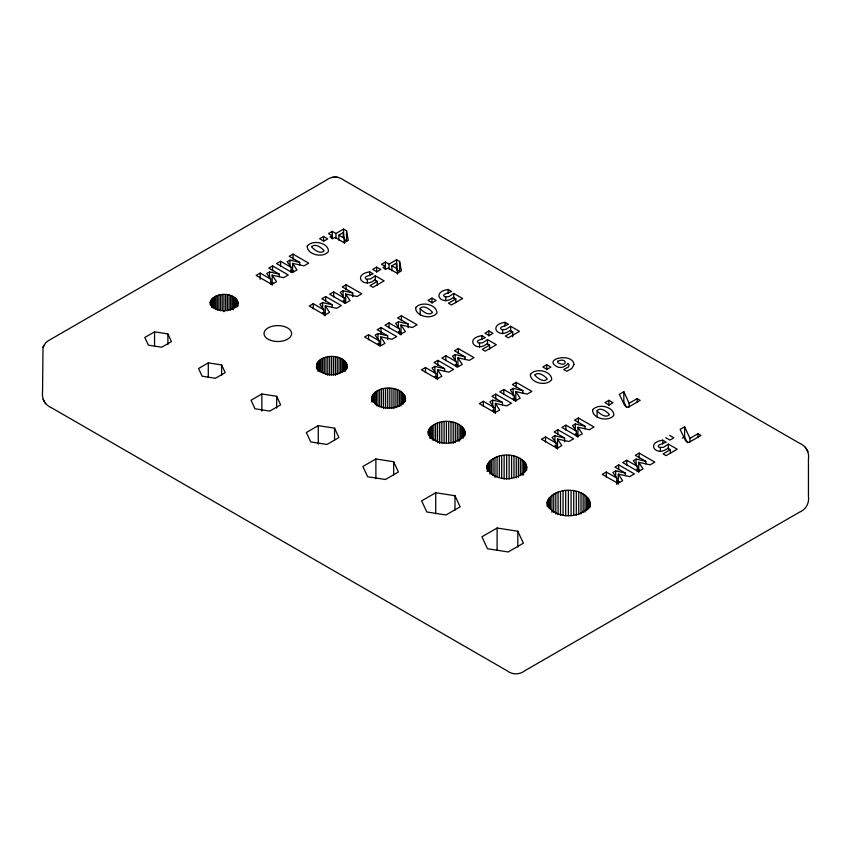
<?xml version="1.0" encoding="UTF-8"?>
<svg xmlns="http://www.w3.org/2000/svg" width="851" height="851" viewBox="0 0 851 851"><rect width="100%" height="100%" fill="white"/><g stroke="black" fill="none" stroke-linecap="round" stroke-linejoin="round"><path stroke-width="1.28" d="M420.213 308.658L420.245 308.19C423.862 304.722 429.893 309.317 432.414 312.189L432.372 312.647C428.744 316.147 422.724 311.551 420.213 308.658L420.213 314.913M597.115 410.895L597.147 410.427C600.763 406.948 606.806 411.544 609.316 414.416L609.273 414.884C605.657 418.384 599.625 413.788 597.115 410.895L597.115 417.15M43.018 347.314L42.55 392.066C41.518 398.853 45.273 405.353 51.666 407.852L506.802 670.62C512.153 674.907 519.674 674.907 525.024 670.62L799.334 512.249C805.727 509.76 809.482 503.249 808.45 496.473L808.45 458.934C809.503 452.158 805.737 445.626 799.334 443.148L344.198 180.38C338.847 176.093 331.326 176.093 325.976 180.38L48.518 340.602L45.656 342.762L43.018 347.314L44.337 345.038M371.887 396.715C373.185 411.501 401.715 411.756 405.448 398.14C401.8 383.482 369.951 384.705 371.727 401.885M210.303 302.116C214.016 291.563 235.408 291.627 237.855 302.956C234.142 313.508 212.739 313.445 210.303 302.116L210.303 304.754M316.476 367.706C316.295 352.261 348.591 352.686 347.091 368.632M347.091 365.994C342.964 377.727 319.189 377.653 316.476 365.068M428.234 431.68C433.18 417.607 461.71 417.692 464.965 432.787C460.019 446.871 431.478 446.786 428.234 431.68L428.234 434.318M486.942 466.242C492.303 450.998 523.216 451.094 526.737 467.454C521.376 482.698 490.463 482.613 486.942 466.242L486.942 468.88M547.182 502.345C552.948 485.921 586.243 486.017 590.03 503.643C584.254 520.057 550.969 519.961 547.182 502.345L547.204 506.536M154.552 331.847L144.798 337.475L148.372 345.166L161.69 347.229L171.445 341.602L167.881 333.911L154.552 331.847L154.552 346.336M270.671 284.138L270.671 279.128L260.172 273.075L256.151 275.394L271.831 284.447L276.522 281.734L272.171 275.16L283.564 277.671L288.255 274.958L272.586 265.906L268.778 268.108L279.266 274.16L279.266 276.671M291.095 272.341L291.095 267.331L280.607 261.278L276.586 263.597L292.255 272.65L296.956 269.937L292.606 263.363L303.998 265.874L308.69 263.161L293.021 254.109L289.202 256.311L299.701 262.374L299.701 264.874M323.571 236.472L319.636 238.737L323.774 241.131L327.709 238.854L323.571 236.472L323.571 241.471M332.103 235.716L329.965 236.95L332.826 238.599L334.964 237.365L344.166 242.684L348.282 240.301L346.517 230.812L343.549 229.1L335.964 233.482L332.305 231.376L328.443 233.61L332.103 235.716L332.103 238.216M279.266 274.16L269.554 271.916L266.767 273.522L270.671 279.128M299.701 262.374L289.989 260.119L287.191 261.725L291.095 267.331M338.826 240.142L338.826 235.142L343.379 232.504L344.485 243.407M208.293 362.866L198.538 368.504L202.112 376.195L215.431 378.259L225.185 372.621L221.611 364.93L208.293 362.866L208.293 377.355M385.173 266.352L383.035 267.586L385.897 269.246L388.035 268.012L397.236 273.32L401.353 270.948L399.598 261.459L396.63 259.746L389.035 264.129L385.386 262.023L381.525 264.246L385.173 266.352L385.173 268.863M323.742 314.774L323.742 309.775L313.253 303.711L309.232 306.03L324.901 315.083L329.592 312.37L325.252 305.807L336.634 308.307L341.336 305.594L325.656 296.552L321.848 298.754L332.347 304.807L332.347 307.307M344.176 302.977L344.176 297.978L333.677 291.914L329.656 294.244L345.336 303.286L350.027 300.573L345.676 294.01L357.069 296.51L361.76 293.797L346.091 284.755L342.283 286.957L352.771 293.01L352.771 296.765M376.653 267.108L372.706 269.384L376.844 271.777L380.78 269.501L376.653 267.108L376.653 272.118M332.347 304.807L322.625 302.552L319.838 304.169L323.742 309.775M352.771 293.01L343.059 290.755L340.272 292.372L344.176 297.978M391.896 270.788L391.896 265.778L396.46 263.15L397.566 274.054M377.344 281.341L369.994 285.585L372.993 287.319L384.141 280.883L375.302 275.777L370.419 279.022L366.132 279.149L365.153 277.745L365.824 276.724L373.142 273.852L369.685 271.852C351.91 274.49 363.537 289.223 374.78 279.862L377.344 281.341L377.344 285.096M261.863 393.992L251.034 400.247L254.992 408.788L269.799 411.086L280.639 404.831L276.671 396.279L261.863 393.992L261.863 411.118M379.089 345.761L379.089 340.751L368.589 334.698L364.568 337.017L380.248 346.07L384.939 343.357L380.588 336.783L391.981 339.294L396.672 336.581L381.003 327.529L377.195 329.731L387.684 335.783L387.684 339.538M399.523 333.964L399.523 328.954L389.024 322.901L385.003 325.22L400.672 334.273L405.374 331.56L401.023 324.986L412.416 327.497L417.107 324.784L401.438 315.732L397.63 317.934L408.118 323.997L408.118 327.741M431.989 298.095L428.053 300.36L432.191 302.754L436.127 300.477L431.989 298.095L431.989 303.094M387.684 335.783L377.972 333.539L375.185 335.145L379.089 340.751M408.118 323.997L398.406 321.742L395.619 323.348L399.523 328.954M455.806 298.978L448.456 303.222L451.455 304.956L462.604 298.52L453.764 293.414L448.881 296.659L444.594 296.786L443.616 295.382L444.286 294.35L451.604 291.489L448.137 289.489C430.361 292.127 441.999 306.849 453.243 297.499L455.806 298.978L455.806 302.733M318.274 425.638L306.349 432.521L310.721 441.924L326.997 444.445L338.921 437.563L334.56 428.159L318.274 425.638L318.274 444.084M435.967 378.599L435.967 373.6L425.479 367.536L421.458 369.855L437.127 378.908L441.829 376.195L437.478 369.621L448.871 372.132L453.562 369.419L437.893 360.367L434.074 362.569L444.573 368.632L444.573 371.132M456.402 366.802L456.402 361.803L445.913 355.739L441.892 358.058L457.561 367.111L462.253 364.398L457.912 357.835L469.295 360.335L473.996 357.622L458.317 348.58L454.508 350.772L465.008 356.835L465.008 359.335M488.878 330.933L484.942 333.209L489.08 335.592L493.016 333.326L488.878 330.933L488.878 335.943M444.573 368.632L434.861 366.377L432.063 367.983L435.967 373.6M465.008 356.835L455.285 354.58L452.498 356.186L456.402 361.803M489.57 345.166L482.219 349.41L485.219 351.144L496.367 344.708L487.527 339.602L482.645 342.847L478.358 342.974L477.379 341.57L478.06 340.538L485.368 337.677L481.911 335.677C464.135 338.315 475.762 353.037 487.017 343.687L489.57 345.166L489.57 348.921M512.685 331.816L505.334 336.06L508.334 337.794L519.482 331.358L510.643 326.252L505.76 329.497L501.473 329.624L500.494 328.22L501.175 327.199L508.483 324.327L505.026 322.327C487.251 324.965 498.877 339.698 510.132 330.348L512.685 331.816L512.685 336.826M375.887 458.976L362.888 466.486L367.643 476.741L385.407 479.496L398.406 471.986L393.651 461.731L375.887 458.976L375.887 478.741M493.835 412.373L493.835 407.374L483.347 401.31L479.326 403.629L494.995 412.682L499.697 409.969L495.346 403.406L506.739 405.906L511.43 403.193L495.75 394.141L491.942 396.343L502.441 402.406L502.441 404.906M514.27 400.576L514.27 395.577L503.781 389.513L499.76 391.832L515.429 400.885L520.121 398.172L515.78 391.609L527.163 394.109L531.864 391.396L516.185 382.354L512.376 384.546L522.876 390.609L522.876 393.109M546.746 364.707L542.81 366.983L546.948 369.366L550.884 367.1L546.746 364.707L546.746 369.717M502.441 402.406L492.718 400.151L489.931 401.757L493.835 407.374M522.876 390.609L513.153 388.354L510.366 389.96L514.27 395.577M435.733 492.74L421.639 500.877L426.798 511.983L446.041 514.961L460.136 506.824L454.977 495.718L435.733 492.74L435.733 513.813M555.99 447.988L555.99 442.988L545.502 436.925L541.481 439.244L557.15 448.296L561.851 445.584L557.501 439.02L568.893 441.52L573.585 438.808L557.905 429.766L554.097 431.968L564.596 438.02L564.596 441.775M576.425 436.191L576.425 431.191L565.926 425.128L561.905 427.457L577.584 436.499L582.275 433.787L577.935 427.223L589.317 429.723L594.019 427.011L578.34 417.969L574.531 420.171L585.02 426.223L585.02 428.723M608.901 400.321L604.965 402.597L609.103 404.991L613.039 402.714L608.901 400.321L608.901 405.331M629.134 403.278L623.826 391.705L619.315 394.311L624.783 405.65L627.9 407.448L640.186 400.364L637.186 398.63L629.134 403.278L629.134 407.033M564.596 438.02L554.873 435.765L552.086 437.382L555.99 442.988M585.02 426.223L575.308 423.968L572.521 425.585L576.425 431.191M497.101 528.024L481.932 536.79L487.485 548.746L508.207 551.959L523.376 543.193L517.823 531.237L497.101 528.024L497.101 550.416M616.794 484.347L616.794 478.092L606.306 472.028L602.285 474.358L617.954 483.4L622.645 480.687L618.305 474.124L629.687 476.624L634.389 473.911L618.709 464.869L614.901 467.071L625.4 473.124L625.4 475.624M637.229 471.305L637.229 466.295L626.73 460.231L622.709 462.561L638.388 471.603L643.079 468.89L638.729 462.327L650.121 464.827L654.813 462.125L639.144 453.072L635.335 455.274L645.824 461.327L645.824 463.827M689.938 438.382L684.63 426.808L680.119 429.415L685.587 440.754L688.704 442.552L700.99 435.467L697.98 433.733L689.938 438.382L689.938 442.137M625.4 473.124L615.677 470.869L612.89 472.486L616.794 478.092M645.824 461.327L636.112 459.072L633.325 460.689L637.229 466.295M670.397 449.658L663.046 453.902L666.046 455.636L677.194 449.2L668.354 444.094L663.472 447.339L659.185 447.466L658.206 446.062L658.876 445.041L666.195 442.169L662.738 440.169C644.962 442.807 656.589 457.54 667.833 448.19L670.397 449.658L670.397 453.413M682.374 438.127L684.63 436.818L684.63 426.808M332.454 177.178L337.719 177.178M291.202 270.405L293.627 270.969M270.767 282.202L273.192 282.766M343.059 300.765L345.485 301.328M322.625 312.562L325.061 313.125M398.406 331.752L400.832 332.315M377.972 343.549L380.397 344.112M455.285 364.59L457.721 365.153M434.861 376.387L437.286 376.95M513.153 398.364L515.589 398.928M492.718 410.161L495.154 410.725M575.308 433.978L577.733 434.542M554.873 445.775L557.309 446.339M637.325 469.369L639.761 469.933M616.901 481.166L619.326 481.73M338.826 235.142L344.485 238.408M391.896 265.778L397.566 269.054M344.538 239.684L346.517 240.822L346.517 230.812M396.63 269.756L399.598 271.469L399.598 261.459M669.705 435.425L673.843 437.818L669.897 440.095L665.769 437.701M805.344 447.158L807.982 451.721M43.018 399.279L45.656 403.842M684.63 436.818L687.278 442.605M626.474 407.501L623.826 401.715L623.826 391.705M697.98 433.733L697.98 437.488M668.354 444.094L668.354 449.105M662.738 440.169L662.738 443.924M660.376 447.871L660.376 451.626M639.144 453.072L639.144 458.072M638.729 462.327L638.729 472.337M637.186 398.63L637.186 402.385M636.112 459.072L636.112 465.327M626.73 460.231L626.73 465.242M618.709 464.869L618.709 469.869M618.305 474.124L618.305 484.134M615.677 470.869L615.677 477.124M606.306 472.028L606.306 477.039M589.998 502.079L589.998 507.356M589.637 500.537L589.637 507.132M588.935 499.037L588.935 508.26M587.924 497.601L587.924 509.451M586.594 496.239L586.594 510.728M584.988 494.995L584.988 512.121M583.126 493.867L583.126 512.313M581.031 492.889L581.031 513.972M578.744 492.069L578.744 514.461M578.34 417.969L578.34 422.968M577.935 427.223L577.935 437.233M576.297 491.421L576.297 515.132M575.308 423.968L575.308 430.223M573.723 490.963L573.723 514.674M571.074 490.687L571.074 515.706M568.383 490.601L568.383 515.632M565.926 425.128L565.926 430.138M565.692 490.719L565.692 515.749M563.054 491.027L563.054 514.738M560.501 491.516L560.501 515.227M558.075 492.197L558.075 514.589M557.905 429.766L557.905 434.765M557.501 439.02L557.501 449.03M555.809 493.048L555.809 514.121M554.873 435.765L554.873 442.02M553.756 494.048L553.756 512.493M551.927 495.197L551.927 512.313M550.374 496.463L550.374 509.632M549.097 497.835L549.097 508.366M548.129 499.282L548.129 507.185M547.491 500.792L547.491 506.068M545.502 436.925L545.502 441.935M526.705 466.008L526.705 469.954M526.365 464.572L526.365 469.848M525.716 463.178L525.716 471.082M524.769 461.838L524.769 472.379M523.546 460.582L523.546 475.071M522.057 459.423L522.057 475.23M520.323 458.381L520.323 475.507M518.376 457.476L518.376 477.23M517.823 531.237L517.823 547.033M516.249 456.71L516.249 477.783M516.185 382.354L516.185 387.354M515.78 391.609L515.78 401.619M513.972 456.115L513.972 477.188M513.153 388.354L513.153 395.864M511.589 455.679L511.589 478.071M510.643 326.252L510.643 331.262M509.132 455.423L509.132 479.134M506.632 455.349L506.632 479.06M505.026 322.327L505.026 326.082M504.132 455.455L504.132 479.166M503.781 389.513L503.781 394.524M502.664 330.028L502.664 333.783M501.686 455.742L501.686 478.134M499.314 456.2L499.314 477.273M497.058 456.827L497.058 476.581M495.75 394.141L495.75 399.151M495.346 403.406L495.346 413.416M494.963 457.615L494.963 477.368M493.048 458.551L493.048 475.666M492.718 400.151L492.718 407.661M491.357 459.614L491.357 474.103M489.91 460.785L489.91 473.954M488.719 462.061L488.719 471.284M487.825 463.412L487.825 471.316M487.527 339.602L487.527 344.602M487.229 464.816L487.229 471.401M483.347 401.31L483.347 406.321M481.911 335.677L481.911 339.432M479.549 343.368L479.549 347.123M464.944 431.457L464.965 435.425M464.625 430.138L464.625 435.404M464.029 428.851L464.029 436.754M463.157 427.617L463.157 438.148M462.019 426.457L462.019 438.308M460.646 425.383L460.646 439.871M459.051 424.415L459.051 441.541M458.317 348.58L458.317 353.58M457.912 357.835L457.912 366.59M457.253 423.585L457.253 440.701M455.285 354.58L455.285 360.835M455.285 422.883L455.285 442.637M454.977 495.718L454.977 510.206M453.764 293.414L453.764 298.414M453.189 422.319L453.189 443.403M450.987 421.926L450.987 442.999M448.711 421.692L448.711 442.765M448.137 289.489L448.137 293.244M446.403 421.617L446.403 442.69M445.913 355.739L445.913 360.75M445.786 297.19L445.786 300.935M444.105 421.713L444.105 442.786M441.839 421.979L441.839 443.052M439.648 422.404L439.648 443.477M437.893 360.367L437.893 365.377M437.574 422.99L437.574 442.743M437.478 369.621L437.478 379.642M435.638 423.713L435.638 440.839M434.861 366.377L434.861 372.632M433.872 424.575L433.872 440.382M432.308 425.553L432.308 440.041M430.968 426.638L430.968 438.499M429.872 427.819L429.872 438.35M429.053 429.064L429.053 435.648M428.5 430.351L428.5 435.627M425.479 367.536L425.479 372.536M405.448 398.14L405.448 400.778M405.331 396.917L405.331 400.874M404.959 395.715L404.959 400.991M404.331 394.556L404.331 402.459M403.448 393.439L403.448 403.98M402.332 392.407L402.332 404.257M401.438 315.732L401.438 320.742M401.023 324.986L401.023 334.996M401.002 391.449L401.002 405.938M399.47 390.609L399.47 406.416M398.406 321.742L398.406 327.997M397.768 389.875L397.768 407.001M396.63 259.746L396.63 267.257M396.46 263.15L396.46 266.906M395.928 389.279L395.928 407.714M393.96 388.811L393.96 408.576M393.651 461.731L393.651 474.901M391.917 388.503L391.917 408.257M389.822 388.333L389.822 408.086M389.035 264.129L389.035 269.129M389.024 322.901L389.024 327.901M387.705 388.322L387.705 408.076M385.599 388.46L385.599 408.214M385.386 262.023L385.386 269.522M383.546 388.747L383.546 408.512M381.567 389.194L381.567 407.629M381.003 327.529L381.003 333.783M380.588 336.783L380.588 345.549M379.706 389.769L379.706 406.895M377.972 333.539L377.972 339.794M377.982 390.471L377.982 406.278M376.419 391.3L376.419 405.789M375.302 275.777L375.302 280.787M375.057 392.237L375.057 404.087M373.897 393.258L373.897 402.48M372.983 394.364L372.983 402.268M372.302 395.524L372.302 400.789M369.685 271.852L369.685 275.607M368.589 334.698L368.589 339.698M367.324 279.553L367.324 283.309M347.07 364.888L347.07 367.526M346.804 363.781L346.804 367.738M346.304 362.717L346.304 369.302M346.091 284.755L346.091 289.755M345.676 294.01L345.676 302.765M345.58 361.686L345.58 370.908M344.634 360.718L344.634 371.249M343.549 229.1L343.549 237.865M343.379 232.504L343.379 237.514M343.485 359.824L343.485 371.674M343.059 290.755L343.059 297.01M342.155 359.026L342.155 372.195M340.666 358.324L340.666 372.812M339.028 357.739L339.028 373.546M337.273 357.271L337.273 374.397M335.964 233.482L335.964 238.493M335.443 356.941L335.443 375.387M334.56 428.159L334.56 440.01M333.677 291.914L333.677 296.925M333.549 356.75L333.549 375.185M332.305 231.376L332.305 238.886M331.624 356.686L331.624 375.131M329.699 356.771L329.699 375.206M327.816 356.984L327.816 375.429M325.997 357.346L325.997 374.461M325.656 296.552L325.656 301.552M325.252 305.807L325.252 315.817M324.263 357.824L324.263 373.632M322.625 302.552L322.625 308.807M322.646 358.431L322.646 372.919M321.178 359.154L321.178 372.323M319.87 359.962L319.87 371.823M318.763 360.877L318.763 371.408M317.849 361.856L317.849 371.068M317.157 362.888L317.157 369.472M316.7 363.973L316.7 367.919M313.253 303.711L313.253 308.722M293.021 254.109L293.021 259.119M292.606 263.363L292.606 272.129M289.989 260.119L289.989 266.374M280.607 261.278L280.607 266.278M276.671 396.279L276.671 408.129M272.586 265.906L272.586 270.916M272.171 275.16L272.171 285.17M269.554 271.916L269.554 278.171M260.172 273.075L260.172 279.33M237.833 301.956L237.833 305.903M237.599 300.967L237.652 306.583M237.152 299.999L237.152 306.583M236.493 299.073L236.493 306.977M235.642 298.201L235.642 307.424M234.61 297.393L234.61 307.934M233.408 296.669L233.408 309.849M232.068 296.042L232.068 309.221M230.589 295.52L230.589 310.009M229.015 295.106L229.015 309.594M227.366 294.808L227.366 310.604M225.664 294.627L225.664 310.434M223.93 294.574L223.93 311.7M222.207 294.648L222.207 310.455M221.611 364.93L221.611 375.472M220.505 294.84L220.505 310.647M218.867 295.159L218.867 309.647M217.303 295.595L217.303 310.083M215.856 296.148L215.856 309.317M214.526 296.786L214.526 308.647M213.356 297.52L213.356 308.062M212.356 298.339L212.356 307.562M211.537 299.222L211.537 307.126M210.91 300.158L210.91 305.424M210.505 301.126L210.505 305.073M167.881 333.911L167.881 344.442M311.828 246.567L311.796 247.035C314.306 249.928 320.327 254.523 323.954 251.024L323.986 250.566C321.476 247.694 315.434 243.099 311.828 246.567M534.992 374.812L534.96 375.27C537.47 378.174 543.502 382.759 547.119 379.259L547.161 378.801C544.651 375.929 538.609 371.334 534.992 374.812M574.053 364.515L571.883 368.44L566.798 371.259L563.713 369.483L568.649 366.909L568.979 364.494L567.862 363.324L566.936 364.76L563.383 366.919A6.212 3.585 0 0 1 558.203 367.228C540.747 359.271 572.563 351.825 574.053 364.515M557.767 361.228L557.852 362.707C567.723 368.206 567.511 356.697 557.767 361.228M307.232 246.13C306.998 254.736 323.114 258.481 328.486 251.502C328.826 242.843 312.583 239.11 307.232 246.13M415.65 307.754C415.416 316.359 431.531 320.104 436.903 313.125C437.244 304.467 421.011 300.733 415.65 307.754M530.407 374.366C530.173 382.971 546.289 386.716 551.661 379.737C552.001 371.079 535.758 367.355 530.407 374.366M592.562 409.98C592.328 418.586 608.444 422.33 613.816 415.352C614.156 406.693 597.913 402.97 592.562 409.98M270.544 340.326A13.797 7.967 0 0 0 291.595 333.815A13.797 7.967 0 0 0 271.299 326.539A13.797 7.967 0 0 0 270.544 340.326"/></g></svg>
